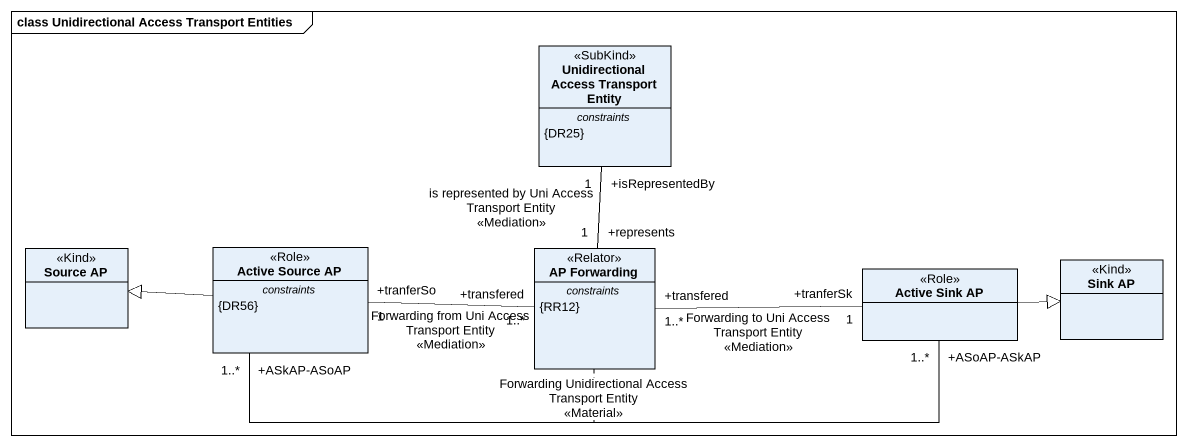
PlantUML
@startuml
mainframe class Unidirectional Access Transport Entities
hide circle
hide empty members
class "Unidirectional Access Transport Entity" as Unidirectional_Access <<SubKind>> {
  -- constraints --
  {DR25}
}
class "Source AP" as Source_AP <<Kind>>
class "Active Source AP" as Active_Source_AP <<Role>> {
  -- constraints --
  {DR56}
}
class "AP Forwarding" as AP_Forwarding <<Relator>> {
  -- constraints --
  {RR12}
}
class "Active Sink AP" as Active_Sink_AP <<Role>>
class "Sink AP" as Sink_AP <<Kind>>
Active_Source_AP -left-|> Source_AP
Active_Source_AP "+ASkAP-ASoAP\n1..*" -right- "+ASoAP-ASkAP\n1..*" Active_Sink_AP : Forwarding Unidirectional Access Transport Entity\n<<Material>>
(Active_Source_AP, Active_Sink_AP) .. AP_Forwarding
AP_Forwarding "+represents\n1" -up- "+isRepresentedBy\n1" Unidirectional_Access : is represented by Uni Access Transport Entity\n<<Mediation>>
AP_Forwarding "+transfered\n1..*" -left- "+tranferSo\n1" Active_Source_AP : Forwarding from Uni Access Transport Entity\n<<Mediation>>
AP_Forwarding "+transfered\n1..*" -right- "+tranferSk\n1" Active_Sink_AP : Forwarding to Uni Access Transport Entity\n<<Mediation>>
Active_Sink_AP -right-|> Sink_AP
@enduml
